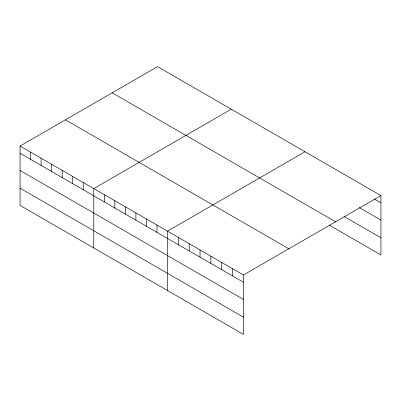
<?xml version="1.0" encoding="UTF-8"?>
<svg xmlns="http://www.w3.org/2000/svg" width="401" height="401" viewBox="0 0 401 401"><rect width="100%" height="100%" fill="white"/><g stroke="black" fill="none" stroke-linecap="round" stroke-linejoin="round"><path stroke-width="0.6" d="M20.05 146.024L243.442 274.996L243.442 334.369L20.05 205.397L20.05 146.024L157.558 66.631L380.95 195.603L380.95 254.976L329.411 225.222M231.277 109.192L93.769 188.585L93.769 247.958M304.996 151.753L167.488 231.146L167.488 290.519M243.442 274.996L380.95 195.603M374.439 199.096L380.95 202.856M359.251 207.528L380.95 220.059M344.058 216.48L380.95 237.778M112.18 92.831L335.572 221.803M65.428 119.824L288.82 248.795M20.05 153.272L243.442 282.249M20.05 170.475L243.442 299.447M20.05 188.194L243.442 317.166M232.59 268.73L232.59 275.983M221.738 262.465L221.738 269.718M210.891 256.204L210.891 263.452M200.039 249.938L200.039 257.191M189.187 243.673L189.187 250.926M178.34 237.407L178.34 244.66M156.956 225.066L156.956 232.314M146.425 218.986L146.425 226.234M135.894 212.906L135.894 220.154M125.363 206.826L125.363 214.074M114.831 200.746L114.831 207.994M104.3 194.665L104.3 201.914M83.238 182.505L83.238 189.753M72.706 176.425L72.706 183.673M62.175 170.345L62.175 177.593M51.644 164.265L51.644 171.513M41.113 158.184L41.113 165.433M30.581 152.104L30.581 159.352"/></g></svg>
